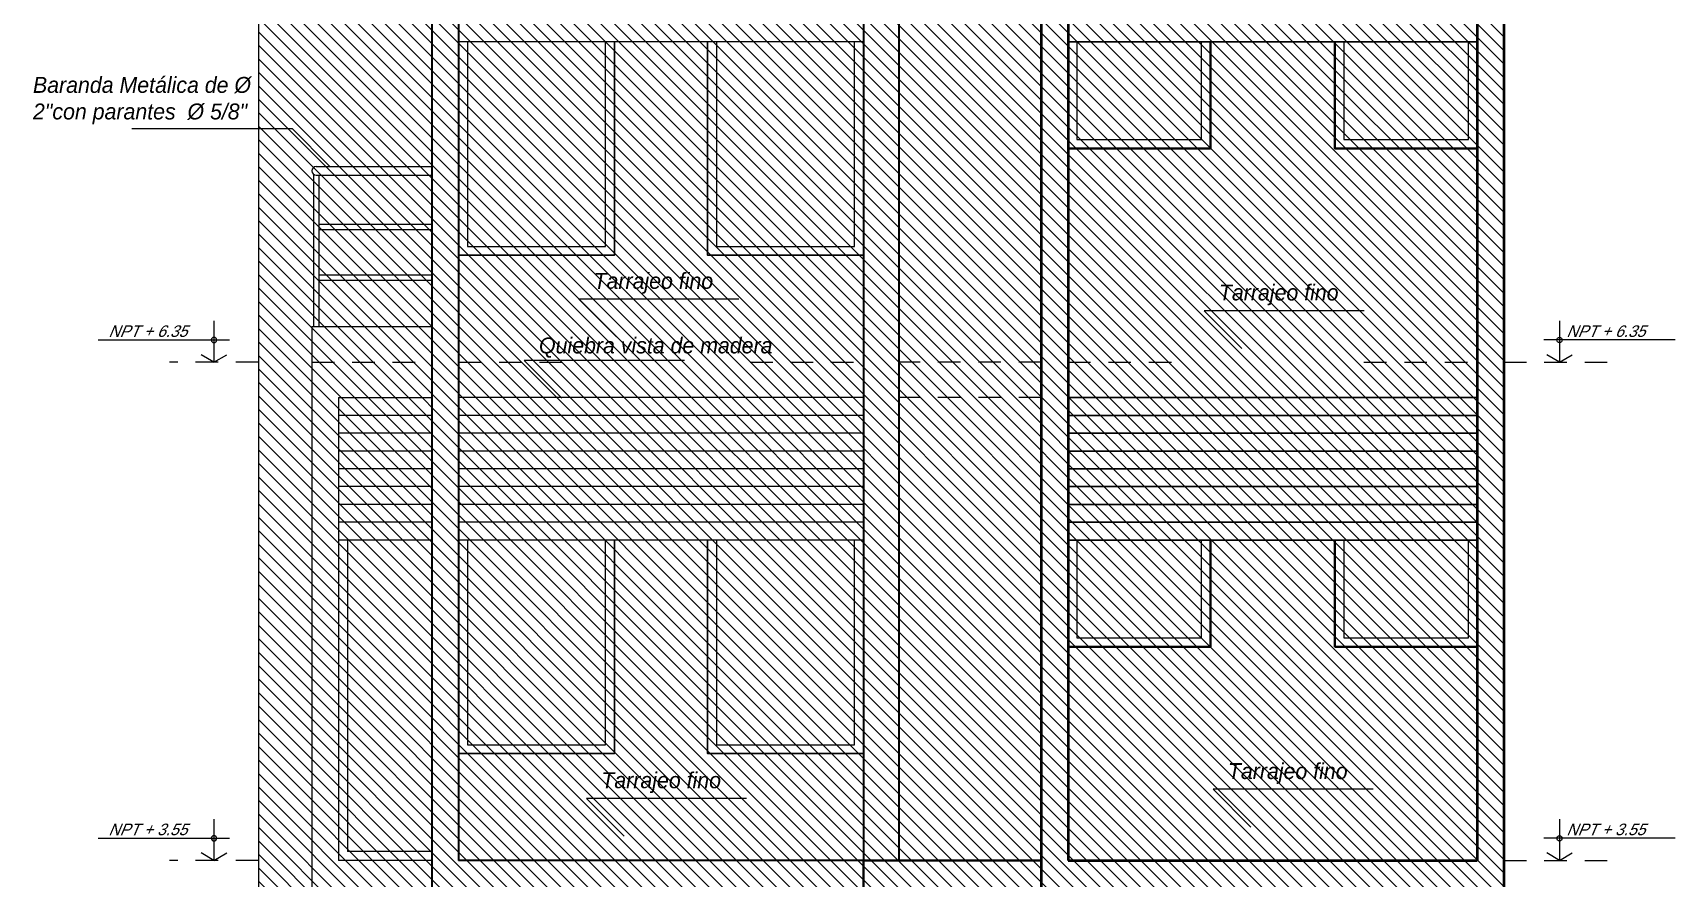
# Model space of a CAD drawing. Header units: millimetres. Extents: x 3779 to 7711, y 1445 to 3132.
# Drawn here: x 3984.1 to 3993.33, y 1455.39 to 1460.14 of the extents above; entities that cross this region are included whole.
import ezdxf

# ---------------------------------------------------------------- set-up
doc = ezdxf.new("R2010")
doc.units = ezdxf.units.MM
doc.linetypes.add('HIDDEN', pattern=[9.525, 6.35, -3.175])
for name, color, linetype, lineweight in [('pluma 0.0', 33, 'Continuous', 0), ('pluma 0.5', 41, 'Continuous', 5), ('pluma 1', 1, 'Continuous', 9), ('pluma 2', 2, 'Continuous', 20), ('pluma 2.5', 30, 'Continuous', 25), ('pluma 3', 251, 'Continuous', 30), ('pluma 3.5', 253, 'Continuous', 35), ('pluma 4', 34, 'Continuous', 40), ('proyecciones', 32, 'HIDDEN', 9), ('TEXTO', 7, 'Continuous', 9), ('TEXTURAS', 35, 'Continuous', 5)]:
    doc.layers.add(name, color=color, linetype=linetype, lineweight=lineweight)
doc.styles.add('nombreambiente', font='stylu.ttf', dxfattribs={"oblique": 20})
doc.styles.get("Standard").update_dxf_attribs({"font": 'arial.ttf'})

# ---------------------------------------------------------------- blocks, each defined once
blk = doc.blocks.new('ttryt')
at = {"layer": 'pluma 1'}
for p, q in [((1118.6396, 393.5141), (1118.6396, 393.2829)), ((1119.2894, 393.4071), (1118.5516, 393.4071)), ((1118.6396, 393.2829), (1118.5676, 393.3244)), ((1118.6396, 393.2829), (1118.7115, 393.3244))]:
    blk.add_line(p, q, dxfattribs=at)
at = {"layer": 'pluma 1', "linetype": 'Continuous'}
blk.add_circle((1118.6396, 393.4071), 0.015, dxfattribs=at)

msp = doc.modelspace()

# ---------------------------------------------------------------- hatches: boundary and pattern name
at = {"layer": 'pluma 0.0'}
h = msp.add_hatch(dxfattribs=at)
h.set_pattern_fill('LINE', color=256, scale=0.016875, angle=135)
h.set_pattern_definition([(135, (-23111.18941, -8375.24651), (-0.03788545551, -0.03788545551), [])])
h.paths.add_polyline_path([(3985.3676, 1451.9447), (3985.3676, 1466.4947), (3992.3676, 1466.4947), (3992.3676, 1451.9447)])

# ---------------------------------------------------------------- linework, layer by layer
msp.add_line((3985.3676, 1466.4947), (3985.3676, 1453.7197), dxfattribs=at)
at = {"layer": 'pluma 0.5'}
for p, q in [((3985.6776, 1459.3494), (3985.6776, 1458.4945)), ((3985.6926, 1459.3943), (3986.3426, 1459.3944)), ((3985.6926, 1459.3443), (3986.3426, 1459.3444)), ((3985.7076, 1459.3444), (3985.7076, 1458.4945)), ((3985.7076, 1459.0702), (3986.3426, 1459.0702)), ((3985.7076, 1459.0402), (3986.3426, 1459.0402)), ((3985.7076, 1458.7847), (3986.3426, 1458.7847)), ((3985.7076, 1458.7547), (3986.3426, 1458.7547)), ((3986.3426, 1457.9947), (3985.8176, 1457.9947)), ((3986.3426, 1457.8947), (3985.8176, 1457.8947)), ((3986.3426, 1457.7947), (3985.8176, 1457.7947)), ((3986.3426, 1457.6947), (3985.8176, 1457.6947)), ((3986.3426, 1457.5947), (3985.8176, 1457.5947)), ((3986.3426, 1457.4947), (3985.8176, 1457.4947)), ((3986.3426, 1457.3947), (3985.8176, 1457.3947)), ((3986.3426, 1457.2947), (3985.8176, 1457.2947)), ((3985.8676, 1457.2947), (3985.8676, 1455.5447)), ((3986.3426, 1455.5447), (3985.8676, 1455.5447))]:
    msp.add_line(p, q, dxfattribs=at)
msp.add_arc((3985.6926, 1459.3693), 0.025, 90.00655, 270.00655, dxfattribs=at)
at = {"layer": 'pluma 1'}
for p, q in [((3985.6676, 1458.4947), (3985.6676, 1455.2947)), ((3985.6676, 1458.4947), (3986.3426, 1458.4947)), ((3985.8176, 1458.0947), (3985.8176, 1455.4947)), ((3985.8176, 1458.0947), (3986.3426, 1458.0947)), ((3986.3426, 1455.4947), (3985.8176, 1455.4947))]:
    msp.add_line(p, q, dxfattribs=at)
for points in [[(3986.5426, 1460.0947), (3986.5426, 1458.9447), (3987.3183, 1458.9447), (3987.3183, 1460.0947)], [(3987.9418, 1460.0947), (3987.9418, 1458.9447), (3988.7176, 1458.9447), (3988.7176, 1460.0947)], [(3989.9676, 1460.0947), (3989.9676, 1459.5447), (3990.6676, 1459.5447), (3990.6676, 1460.0947)], [(3991.4676, 1460.0947), (3991.4676, 1459.5447), (3992.1676, 1459.5447), (3992.1676, 1460.0947)], [(3986.5426, 1457.2947), (3986.5426, 1456.1447), (3987.3183, 1456.1447), (3987.3183, 1457.2947)], [(3987.9418, 1457.2947), (3987.9418, 1456.1447), (3988.7176, 1456.1447), (3988.7176, 1457.2947)], [(3989.9676, 1457.2947), (3989.9676, 1456.7447), (3990.6676, 1456.7447), (3990.6676, 1457.2947)], [(3991.4676, 1457.2947), (3991.4676, 1456.7447), (3992.1676, 1456.7447), (3992.1676, 1457.2947)]]:
    msp.add_lwpolyline(points, dxfattribs=at)
at = {"layer": 'pluma 2'}
for p, q in [((3988.7676, 1460.0947), (3986.4926, 1460.0947)), ((3988.7676, 1458.0947), (3986.4926, 1458.0947)), ((3988.7676, 1457.9947), (3986.4926, 1457.9947)), ((3988.7676, 1457.8947), (3986.4926, 1457.8947)), ((3988.7676, 1457.7947), (3986.4926, 1457.7947)), ((3988.7676, 1457.6947), (3986.4926, 1457.6947)), ((3988.7676, 1457.5947), (3986.4926, 1457.5947)), ((3988.7676, 1457.4947), (3986.4926, 1457.4947)), ((3988.7676, 1457.3947), (3986.4926, 1457.3947)), ((3988.7676, 1457.2947), (3986.4926, 1457.2947))]:
    msp.add_line(p, q, dxfattribs=at)
at = {"layer": 'pluma 2.5'}
for p, q in [((3992.2176, 1460.0947), (3989.9176, 1460.0947)), ((3992.2176, 1458.0947), (3989.9176, 1458.0947)), ((3992.2176, 1457.9947), (3989.9176, 1457.9947)), ((3992.2176, 1457.8947), (3989.9176, 1457.8947)), ((3992.2176, 1457.7947), (3989.9176, 1457.7947)), ((3992.2176, 1457.6947), (3989.9176, 1457.6947)), ((3992.2176, 1457.5947), (3989.9176, 1457.5947)), ((3992.2176, 1457.4947), (3989.9176, 1457.4947)), ((3992.2176, 1457.3947), (3989.9176, 1457.3947)), ((3992.2176, 1457.2947), (3989.9176, 1457.2947))]:
    msp.add_line(p, q, dxfattribs=at)
for points in [[(3986.4926, 1460.0947), (3986.4926, 1458.8947), (3987.3683, 1458.8947), (3987.3683, 1460.0947)], [(3987.8918, 1460.0947), (3987.8918, 1458.8947), (3988.7676, 1458.8947), (3988.7676, 1460.0947)], [(3986.4926, 1457.2947), (3986.4926, 1456.0947), (3987.3683, 1456.0947), (3987.3683, 1457.2947)], [(3987.8918, 1457.2947), (3987.8918, 1456.0947), (3988.7676, 1456.0947), (3988.7676, 1457.2947)]]:
    msp.add_lwpolyline(points, dxfattribs=at)
at = {"layer": 'pluma 3'}
for p, q in [((3986.3426, 1463.8947), (3986.3426, 1455.2947)), ((3988.9676, 1463.8947), (3988.9676, 1455.4947)), ((3986.4926, 1463.6947), (3986.4926, 1455.4947)), ((3988.7676, 1463.6947), (3988.7676, 1455.4947)), ((3988.7676, 1455.4947), (3986.4926, 1455.4947))]:
    msp.add_line(p, q, dxfattribs=at)
at = {"layer": 'pluma 3.5'}
for p, q in [((3988.7676, 1455.4947), (3988.7676, 1451.9447)), ((3989.7676, 1455.4947), (3988.7676, 1455.4947))]:
    msp.add_line(p, q, dxfattribs=at)
for points in [[(3989.9176, 1460.0947), (3989.9176, 1459.4947), (3990.7176, 1459.4947), (3990.7176, 1460.0947)], [(3991.4176, 1460.0947), (3991.4176, 1459.4947), (3992.2176, 1459.4947), (3992.2176, 1460.0947)], [(3989.9176, 1457.2947), (3989.9176, 1456.6947), (3990.7176, 1456.6947), (3990.7176, 1457.2947)], [(3991.4176, 1457.2947), (3991.4176, 1456.6947), (3992.2176, 1456.6947), (3992.2176, 1457.2947)]]:
    msp.add_lwpolyline(points, dxfattribs=at)
at = {"layer": 'pluma 4'}
for p, q in [((3989.7676, 1463.8947), (3989.7676, 1455.2947)), ((3992.3676, 1463.8947), (3992.3676, 1455.2947)), ((3989.9176, 1463.6947), (3989.9176, 1455.4947)), ((3992.2176, 1463.6947), (3992.2176, 1455.4947)), ((3989.9176, 1455.4947), (3992.2176, 1455.4947))]:
    msp.add_line(p, q, dxfattribs=at)
at = {"layer": 'proyecciones', "linetype": 'HIDDEN', "ltscale": 0.02}
for p, q in [((3985.3676, 1458.2947), (3984.8676, 1458.2947)), ((3985.6676, 1458.2947), (3986.3426, 1458.2947)), ((3986.4926, 1458.2947), (3987.1176, 1458.2947)), ((3988.1311, 1458.2947), (3988.7561, 1458.2947)), ((3989.7676, 1458.2947), (3988.9676, 1458.2947)), ((3989.9176, 1458.2947), (3990.5426, 1458.2947)), ((3991.5811, 1458.2947), (3992.2061, 1458.2947)), ((3992.3676, 1458.2947), (3992.9926, 1458.2947)), ((3989.7676, 1458.0947), (3988.9676, 1458.0947)), ((3985.3676, 1455.4947), (3984.8676, 1455.4947)), ((3992.3676, 1455.4947), (3992.9926, 1455.4947))]:
    msp.add_line(p, q, dxfattribs=at)
at = {"layer": 'TEXTURAS'}
for points in [[(3984.6565, 1459.6064), (3985.5565, 1459.6064), (3985.7686, 1459.3943)], [(3988.0676, 1458.6488), (3987.1676, 1458.6488), (3987.3798, 1458.4367)], [(3991.5823, 1458.5834), (3990.6823, 1458.5834), (3990.8944, 1458.3713)], [(3987.7613, 1458.3041), (3986.8613, 1458.3041), (3987.0734, 1458.0919)], [(3991.633, 1455.894), (3990.733, 1455.894), (3990.9451, 1455.6819)], [(3988.1114, 1455.8424), (3987.2114, 1455.8424), (3987.4236, 1455.6303)]]:
    msp.add_lwpolyline(points, dxfattribs=at)

# ---------------------------------------------------------------- block references
at = {"layer": 'pluma 1', "linetype": 'Continuous', "xscale": -1}
for p in [(5103.7571, 1065.0118), (5103.7571, 1062.2118)]:
    msp.add_blockref('ttryt', p, dxfattribs=at)
at = {"layer": 'pluma 1', "linetype": 'Continuous'}
for p in [(2874.0405, 1065.0118), (2874.0405, 1062.2118)]:
    msp.add_blockref('ttryt', p, dxfattribs=at)

# ---------------------------------------------------------------- texts
at = {"layer": 'TEXTO', "char_height": 0.0896, "attachment_point": 1}
for s, insert, width in [('\\A1;{\\fStylus BT|b0|i1|c0|p34;\\C7;Baranda Metálica de %%C 2"con parantes  %%C 5/8"}', (3984.1004, 1459.897), 1.455108), ('{\\fStylus BT|b0|i1|c0|p34;\\C7;Tarrajeo fino}', (3987.2509, 1458.7958), 2.293656), ('{\\fStylus BT|b0|i1|c0|p34;\\C7;Tarrajeo fino}', (3990.7655, 1458.7304), 2.293656), ('{\\fStylus BT|b0|i1|c0|p34;\\C7;Quiebra vista de madera}', (3986.9445, 1458.4329), 2.293656), ('{\\fStylus BT|b0|i1|c0|p34;\\C7;Tarrajeo fino}', (3987.2946, 1455.9894), 2.293656), ('{\\fStylus BT|b0|i1|c0|p34;\\C7;Tarrajeo fino}', (3990.8162, 1456.041), 2.293656)]:
    msp.add_mtext(s, dxfattribs=dict(at, insert=insert, width=width))
at = {"layer": 'TEXTO', "char_height": 0.065, "width": 0.790868, "attachment_point": 1, "style": 'nombreambiente'}
for s, insert in [('{\\Q23;NPT + 6.35}', (3984.5238, 1458.501)), ('{\\Q23;NPT + 6.35}', (3992.7181, 1458.501)), ('{\\Q23;NPT + 3.55}', (3984.5238, 1455.701)), ('{\\Q23;NPT + 3.55}', (3992.7181, 1455.701))]:
    msp.add_mtext(s, dxfattribs=dict(at, insert=insert))

doc.saveas('drawing.dxf')
